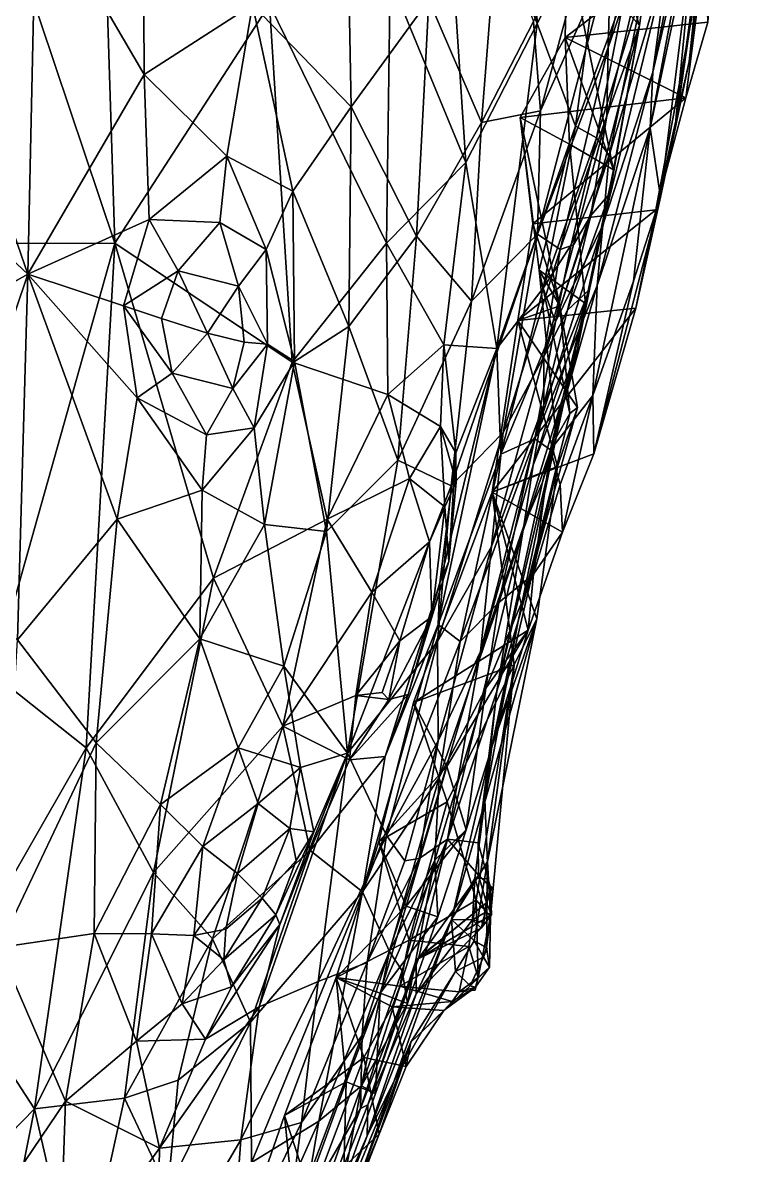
# Model space of a CAD drawing. Extents: x -4.1 to 4.1, y -5.2 to 11.9.
# Drawn here: x 0.475 to 1.12, y -3.7 to -2.695 of the extents above; entities that cross this region are included whole.
import ezdxf

# ---------------------------------------------------------------- set-up
doc = ezdxf.new("R2010")
doc.units = 0
doc.layers.add('HUMPBACK$LWO', color=1, linetype='CONTINUOUS')

msp = doc.modelspace()

# ---------------------------------------------------------------- linework, layer by layer
at = {"layer": 'HUMPBACK$LWO'}
for points in [[(0.5341, -2.1814, 1.3566), (0.3566, -2.2957, 1.4138), (0.5568, -2.8906, 1.2128)], [(0.6941, -2.6788, 1.221), (0.5341, -2.1814, 1.3566), (0.5568, -2.8906, 1.2128)], [(0.5568, -2.8906, 1.2128), (0.3566, -2.2957, 1.4138), (0.3788, -2.8911, 1.2407)], [(0.9185, -2.3117, 1.1759), (0.8458, -2.4741, 1.207), (0.9319, -2.6956, 1.1015)], [(0.9185, -2.3117, 1.1759), (0.9319, -2.6956, 1.1015), (0.9946, -2.5702, 1.073)], [(1.054, -2.7903, 0.5323), (1.1028, -2.4348, 0.5741), (1.1203, -2.3369, 0.6408)], [(1.054, -2.7903, 0.5323), (1.1203, -2.3369, 0.6408), (1.0731, -2.596, 0.6742)], [(1.054, -2.7903, 0.5323), (1.0668, -2.7296, 0.4797), (1.1028, -2.4348, 0.5741)], [(1.0668, -2.7296, 0.4797), (1.0931, -2.4813, 0.5207), (1.1028, -2.4348, 0.5741)], [(0.8458, -2.4741, 1.207), (0.8013, -2.6561, 1.1974), (0.8685, -2.8192, 1.114)], [(0.8458, -2.4741, 1.207), (0.8685, -2.8192, 1.114), (0.9319, -2.6956, 1.1015)], [(1.0668, -2.7296, 0.4797), (1.0814, -2.6247, 0.4246), (1.0931, -2.4813, 0.5207)], [(1.0487, -2.4887, 0.0847), (1.0365, -2.5961, 0.1492), (0.9949, -2.7169, 0.0655)], [(1.0487, -2.4887, 0.0847), (0.9949, -2.7169, 0.0655), (0.9973, -2.6336, -0.0026)], [(0.4867, -2.5768, -0.5072), (0.5816, -2.5162, -0.489), (0.5829, -2.7409, -0.4069)], [(0.5829, -2.7409, -0.4069), (0.5816, -2.5162, -0.489), (0.6789, -2.6792, -0.3706)], [(1.0228, -2.6975, 0.2192), (0.9705, -2.5369, 0.1975), (0.9586, -2.6251, 0.2521)], [(1.0228, -2.6975, 0.2192), (1.0365, -2.5961, 0.1492), (0.9705, -2.5369, 0.1975)], [(1.0743, -2.5345, 0.772), (1.0486, -2.6352, 0.8563), (1.0346, -2.739, 0.7837)], [(1.0743, -2.5345, 0.772), (1.0346, -2.739, 0.7837), (1.0703, -2.5847, 0.7289)], [(0.7628, -2.5671, -0.3535), (0.7665, -2.7698, -0.2667), (0.6789, -2.6792, -0.3706)], [(0.8356, -2.6746, -0.2482), (0.7665, -2.7698, -0.2667), (0.7628, -2.5671, -0.3535)], [(0.9319, -2.6956, 1.1015), (0.966, -2.7869, 1.0194), (0.9946, -2.5702, 1.073)], [(0.9946, -2.5702, 1.073), (0.966, -2.7869, 1.0194), (1.0103, -2.6665, 1.0024)], [(0.4794, -2.9183, -0.3813), (0.3669, -2.5926, -0.5375), (0.4867, -2.5768, -0.5072)], [(0.4794, -2.9183, -0.3813), (0.4867, -2.5768, -0.5072), (0.5829, -2.7409, -0.4069)], [(0.9287, -2.6939, -0.1229), (0.9868, -2.581, -0.0719), (0.9349, -2.7731, -0.0631)], [(0.9868, -2.581, -0.0719), (0.9973, -2.6336, -0.0026), (0.9349, -2.7731, -0.0631)], [(0.3669, -2.5926, -0.5375), (0.4794, -2.9183, -0.3813), (0.3209, -2.7697, -0.4763)], [(1.0703, -2.5847, 0.7289), (1.0346, -2.739, 0.7837), (1.0321, -2.7882, 0.7119)], [(1.0703, -2.5847, 0.7289), (1.0321, -2.7882, 0.7119), (1.0731, -2.596, 0.6742)], [(1.0365, -2.5961, 0.1492), (1.0228, -2.6975, 0.2192), (0.9938, -2.7777, 0.1344)], [(0.9938, -2.7777, 0.1344), (0.9949, -2.7169, 0.0655), (1.0365, -2.5961, 0.1492)], [(1.0414, -2.8499, 0.5839), (1.0731, -2.596, 0.6742), (1.0321, -2.7882, 0.7119)], [(1.0731, -2.596, 0.6742), (1.0414, -2.8499, 0.5839), (1.054, -2.7903, 0.5323)], [(0.8356, -2.6746, -0.2482), (0.8962, -2.6071, -0.213), (0.8824, -2.7835, -0.1448)], [(0.8824, -2.7835, -0.1448), (0.8962, -2.6071, -0.213), (0.9287, -2.6939, -0.1229)], [(0.9568, -2.7081, 0.3144), (0.9586, -2.6251, 0.2521), (1.0891, -2.6067, 0.2867)], [(1.0834, -2.6944, 0.347), (0.9568, -2.7081, 0.3144), (1.0891, -2.6067, 0.2867)], [(0.9973, -2.6336, -0.0026), (0.9949, -2.7169, 0.0655), (0.932, -2.8828, 0.0102)], [(0.9349, -2.7731, -0.0631), (0.9973, -2.6336, -0.0026), (0.932, -2.8828, 0.0102)], [(0.9568, -2.7081, 0.3144), (0.9997, -2.8255, 0.2992), (0.9586, -2.6251, 0.2521)], [(0.9997, -2.8255, 0.2992), (1.0228, -2.6975, 0.2192), (0.9586, -2.6251, 0.2521)], [(1.0639, -2.7616, 0.4026), (1.0814, -2.6247, 0.4246), (1.0373, -2.8611, 0.4677)], [(1.0814, -2.6247, 0.4246), (1.0668, -2.7296, 0.4797), (1.0373, -2.8611, 0.4677)], [(1.0834, -2.6944, 0.347), (1.0814, -2.6247, 0.4246), (1.0639, -2.7616, 0.4026)], [(1.0486, -2.6352, 0.8563), (0.9902, -2.8747, 0.8388), (1.0346, -2.739, 0.7837)], [(0.9902, -2.8747, 0.8388), (1.0486, -2.6352, 0.8563), (0.9958, -2.8129, 0.8996)], [(0.9958, -2.8129, 0.8996), (1.0486, -2.6352, 0.8563), (1.0277, -2.6573, 0.9417)], [(0.8013, -2.6561, 1.1974), (0.6941, -2.6788, 1.221), (0.7981, -2.8907, 1.13)], [(0.7981, -2.8907, 1.13), (0.8685, -2.8192, 1.114), (0.8013, -2.6561, 1.1974)], [(0.9958, -2.8129, 0.8996), (1.0277, -2.6573, 0.9417), (0.9846, -2.7973, 0.9567)], [(0.9846, -2.7973, 0.9567), (1.0277, -2.6573, 0.9417), (1.0103, -2.6665, 1.0024)], [(0.9846, -2.7973, 0.9567), (1.0103, -2.6665, 1.0024), (0.966, -2.7869, 1.0194)], [(0.6941, -2.6788, 1.221), (0.5568, -2.8906, 1.2128), (0.7143, -2.9962, 1.1279)], [(0.6789, -2.6792, -0.3706), (0.6563, -2.8136, -0.3526), (0.5829, -2.7409, -0.4069)], [(0.6789, -2.6792, -0.3706), (0.7149, -2.8445, -0.2875), (0.6563, -2.8136, -0.3526)], [(0.7149, -2.8445, -0.2875), (0.6789, -2.6792, -0.3706), (0.7665, -2.7698, -0.2667)], [(0.6941, -2.6788, 1.221), (0.7143, -2.9962, 1.1279), (0.7981, -2.8907, 1.13)], [(0.8356, -2.6746, -0.2482), (0.8248, -2.8844, -0.1629), (0.7665, -2.7698, -0.2667)], [(0.8248, -2.8844, -0.1629), (0.8356, -2.6746, -0.2482), (0.8824, -2.7835, -0.1448)], [(0.9287, -2.6939, -0.1229), (0.9349, -2.7731, -0.0631), (0.8824, -2.7835, -0.1448)], [(0.9319, -2.6956, 1.1015), (0.8685, -2.8192, 1.114), (0.896, -2.9841, 1.0133)], [(0.9319, -2.6956, 1.1015), (0.896, -2.9841, 1.0133), (0.966, -2.7869, 1.0194)], [(0.9568, -2.7081, 0.3144), (1.0834, -2.6944, 0.347), (1.0639, -2.7616, 0.4026)], [(0.9963, -2.8466, 0.2472), (0.9796, -2.8662, 0.194), (1.0228, -2.6975, 0.2192)], [(1.0228, -2.6975, 0.2192), (0.9796, -2.8662, 0.194), (0.9938, -2.7777, 0.1344)], [(1.0228, -2.6975, 0.2192), (0.9997, -2.8255, 0.2992), (0.9963, -2.8466, 0.2472)], [(0.9568, -2.7081, 0.3144), (1.0639, -2.7616, 0.4026), (0.9166, -2.7793, 0.3654)], [(0.9568, -2.7081, 0.3144), (0.9166, -2.7793, 0.3654), (0.9607, -2.8029, 0.3336)], [(0.9607, -2.8029, 0.3336), (0.9997, -2.8255, 0.2992), (0.9568, -2.7081, 0.3144)], [(0.9524, -2.8964, 0.0816), (0.932, -2.8828, 0.0102), (0.9949, -2.7169, 0.0655)], [(0.9524, -2.8964, 0.0816), (0.9949, -2.7169, 0.0655), (0.9938, -2.7777, 0.1344)], [(1.0668, -2.7296, 0.4797), (1.054, -2.7903, 0.5323), (1.0194, -2.9485, 0.5234)], [(1.0373, -2.8611, 0.4677), (1.0668, -2.7296, 0.4797), (1.0194, -2.9485, 0.5234)], [(0.5829, -2.7409, -0.4069), (0.5871, -2.8698, -0.378), (0.4794, -2.9183, -0.3813)], [(0.6563, -2.8136, -0.3526), (0.5871, -2.8698, -0.378), (0.5829, -2.7409, -0.4069)], [(0.9902, -2.8747, 0.8388), (0.9852, -2.9284, 0.7802), (1.0346, -2.739, 0.7837)], [(1.0346, -2.739, 0.7837), (0.9852, -2.9284, 0.7802), (1.0321, -2.7882, 0.7119)], [(0.9279, -2.8736, 0.4285), (0.9166, -2.7793, 0.3654), (1.0639, -2.7616, 0.4026)], [(0.9279, -2.8736, 0.4285), (1.0639, -2.7616, 0.4026), (1.0373, -2.8611, 0.4677)], [(0.3209, -2.7697, -0.4763), (0.4794, -2.9183, -0.3813), (0.3426, -2.995, -0.3849)], [(0.7149, -2.8445, -0.2875), (0.7665, -2.7698, -0.2667), (0.7646, -2.9647, -0.1857)], [(0.7646, -2.9647, -0.1857), (0.7665, -2.7698, -0.2667), (0.8248, -2.8844, -0.1629)], [(0.9349, -2.7731, -0.0631), (0.932, -2.8828, 0.0102), (0.8734, -2.9421, -0.0692)], [(0.9349, -2.7731, -0.0631), (0.8734, -2.9421, -0.0692), (0.8824, -2.7835, -0.1448)], [(0.8824, -2.7835, -0.1448), (0.8734, -2.9421, -0.0692), (0.8248, -2.8844, -0.1629)], [(0.9335, -2.9147, 0.3838), (0.9607, -2.8029, 0.3336), (0.9166, -2.7793, 0.3654)], [(0.9521, -2.9463, 0.432), (0.9335, -2.9147, 0.3838), (0.9166, -2.7793, 0.3654)], [(0.9279, -2.8736, 0.4285), (0.9521, -2.9463, 0.432), (0.9166, -2.7793, 0.3654)], [(0.9642, -2.8921, 0.1283), (0.9524, -2.8964, 0.0816), (0.9938, -2.7777, 0.1344)], [(0.9938, -2.7777, 0.1344), (0.9796, -2.8662, 0.194), (0.9642, -2.8921, 0.1283)], [(0.9372, -2.9307, 0.9567), (0.966, -2.7869, 1.0194), (0.896, -2.9841, 1.0133)], [(0.9846, -2.7973, 0.9567), (0.966, -2.7869, 1.0194), (0.9372, -2.9307, 0.9567)], [(0.9814, -3.0259, 0.6847), (1.0175, -2.9245, 0.6485), (1.0321, -2.7882, 0.7119)], [(0.9814, -3.0259, 0.6847), (1.0321, -2.7882, 0.7119), (0.9852, -2.9284, 0.7802)], [(1.0321, -2.7882, 0.7119), (1.0175, -2.9245, 0.6485), (1.0414, -2.8499, 0.5839)], [(1.054, -2.7903, 0.5323), (1.0414, -2.8499, 0.5839), (1.0194, -2.9485, 0.5234)], [(0.9335, -2.9147, 0.3838), (0.9747, -2.9441, 0.3302), (0.9607, -2.8029, 0.3336)], [(0.9619, -2.8922, 0.9305), (0.9846, -2.7973, 0.9567), (0.9372, -2.9307, 0.9567)], [(0.9607, -2.8029, 0.3336), (0.9747, -2.9441, 0.3302), (0.9997, -2.8255, 0.2992)], [(0.9619, -2.8922, 0.9305), (0.9958, -2.8129, 0.8996), (0.9846, -2.7973, 0.9567)], [(0.6563, -2.8136, -0.3526), (0.65, -2.8724, -0.3596), (0.5871, -2.8698, -0.378)], [(0.6563, -2.8136, -0.3526), (0.6912, -2.8962, -0.3084), (0.65, -2.8724, -0.3596)], [(0.7149, -2.8445, -0.2875), (0.6912, -2.8962, -0.3084), (0.6563, -2.8136, -0.3526)], [(0.9902, -2.8747, 0.8388), (0.9958, -2.8129, 0.8996), (0.9482, -2.9606, 0.8956)], [(0.9482, -2.9606, 0.8956), (0.9958, -2.8129, 0.8996), (0.9619, -2.8922, 0.9305)], [(0.8488, -2.981, 1.0701), (0.8685, -2.8192, 1.114), (0.7981, -2.8907, 1.13)], [(0.8488, -2.981, 1.0701), (0.896, -2.9841, 1.0133), (0.8685, -2.8192, 1.114)], [(0.9677, -2.9847, 0.3005), (0.9784, -2.9317, 0.2643), (0.9997, -2.8255, 0.2992)], [(0.9747, -2.9441, 0.3302), (0.9677, -2.9847, 0.3005), (0.9997, -2.8255, 0.2992)], [(0.9784, -2.9317, 0.2643), (0.9963, -2.8466, 0.2472), (0.9997, -2.8255, 0.2992)], [(0.7149, -2.8445, -0.2875), (0.7162, -2.9958, -0.2272), (0.6912, -2.8962, -0.3084)], [(0.7162, -2.9958, -0.2272), (0.7149, -2.8445, -0.2875), (0.7646, -2.9647, -0.1857)], [(0.9963, -2.8466, 0.2472), (0.9588, -2.9501, 0.2094), (0.9796, -2.8662, 0.194)], [(0.9588, -2.9501, 0.2094), (0.9963, -2.8466, 0.2472), (0.9784, -2.9317, 0.2643)], [(1.0194, -2.9485, 0.5234), (1.0414, -2.8499, 0.5839), (0.9822, -3.0778, 0.5993)], [(1.0414, -2.8499, 0.5839), (1.0175, -2.9245, 0.6485), (0.9822, -3.0778, 0.5993)], [(1.0194, -2.9485, 0.5234), (0.9147, -2.9594, 0.492), (1.0373, -2.8611, 0.4677)], [(1.0373, -2.8611, 0.4677), (0.9147, -2.9594, 0.492), (0.9279, -2.8736, 0.4285)], [(0.5644, -2.9462, -0.3707), (0.4794, -2.9183, -0.3813), (0.5871, -2.8698, -0.378)], [(0.5644, -2.9462, -0.3707), (0.5871, -2.8698, -0.378), (0.613, -2.9153, -0.372)], [(0.613, -2.9153, -0.372), (0.5871, -2.8698, -0.378), (0.65, -2.8724, -0.3596)], [(0.6666, -2.9289, -0.3348), (0.613, -2.9153, -0.372), (0.65, -2.8724, -0.3596)], [(0.65, -2.8724, -0.3596), (0.6912, -2.8962, -0.3084), (0.6666, -2.9289, -0.3348)], [(0.9521, -2.9463, 0.432), (0.9279, -2.8736, 0.4285), (0.9147, -2.9594, 0.492)], [(0.9902, -2.8747, 0.8388), (0.9299, -3.0645, 0.8321), (0.9852, -2.9284, 0.7802)], [(0.9299, -3.0645, 0.8321), (0.9902, -2.8747, 0.8388), (0.9482, -2.9606, 0.8956)], [(0.9796, -2.8662, 0.194), (0.9588, -2.9501, 0.2094), (0.9378, -2.9914, 0.1404)], [(0.9642, -2.8921, 0.1283), (0.9796, -2.8662, 0.194), (0.9378, -2.9914, 0.1404)], [(0.8248, -2.8844, -0.1629), (0.8081, -3.0834, -0.0836), (0.7646, -2.9647, -0.1857)], [(0.8081, -3.0834, -0.0836), (0.8248, -2.8844, -0.1629), (0.8734, -2.9421, -0.0692)], [(0.8554, -3.1061, 0.0052), (0.932, -2.8828, 0.0102), (0.9017, -3.0587, 0.0765)], [(0.8554, -3.1061, 0.0052), (0.8734, -2.9421, -0.0692), (0.932, -2.8828, 0.0102)], [(0.9524, -2.8964, 0.0816), (0.9017, -3.0587, 0.0765), (0.932, -2.8828, 0.0102)], [(0.4486, -3.2732, 1.1432), (0.5568, -2.8906, 1.2128), (0.3788, -2.8911, 1.2407)], [(0.5312, -3.3385, 1.1009), (0.5568, -2.8906, 1.2128), (0.4486, -3.2732, 1.1432)], [(0.5568, -2.8906, 1.2128), (0.5312, -3.3385, 1.1009), (0.6442, -3.1879, 1.0942)], [(0.7143, -2.9962, 1.1279), (0.5568, -2.8906, 1.2128), (0.6442, -3.1879, 1.0942)], [(0.7981, -2.8907, 1.13), (0.7143, -2.9962, 1.1279), (0.7993, -3.0251, 1.0833)], [(0.7993, -3.0251, 1.0833), (0.8488, -2.981, 1.0701), (0.7981, -2.8907, 1.13)], [(0.9619, -2.8922, 0.9305), (0.9372, -2.9307, 0.9567), (0.9482, -2.9606, 0.8956)], [(0.9642, -2.8921, 0.1283), (0.9378, -2.9914, 0.1404), (0.9524, -2.8964, 0.0816)], [(0.6912, -2.8962, -0.3084), (0.6922, -2.9804, -0.2836), (0.6666, -2.9289, -0.3348)], [(0.6912, -2.8962, -0.3084), (0.7162, -2.9958, -0.2272), (0.6922, -2.9804, -0.2836)], [(0.9378, -2.9914, 0.1404), (0.9017, -3.0587, 0.0765), (0.9524, -2.8964, 0.0816)], [(0.5982, -2.9576, -0.3673), (0.5644, -2.9462, -0.3707), (0.613, -2.9153, -0.372)], [(0.6391, -2.9706, -0.3451), (0.5982, -2.9576, -0.3673), (0.613, -2.9153, -0.372)], [(0.6391, -2.9706, -0.3451), (0.613, -2.9153, -0.372), (0.6666, -2.9289, -0.3348)], [(0.9747, -2.9441, 0.3302), (0.9335, -2.9147, 0.3838), (0.9486, -3.0632, 0.3593)], [(0.9335, -2.9147, 0.3838), (0.9608, -3.0418, 0.3968), (0.9486, -3.0632, 0.3593)], [(0.9608, -3.0418, 0.3968), (0.9335, -2.9147, 0.3838), (0.9521, -2.9463, 0.432)], [(0.3426, -2.995, -0.3849), (0.4794, -2.9183, -0.3813), (0.3876, -3.19, -0.3039)], [(0.3876, -3.19, -0.3039), (0.4794, -2.9183, -0.3813), (0.4702, -3.2427, -0.2572)], [(0.4794, -2.9183, -0.3813), (0.5589, -3.1358, -0.2622), (0.4702, -3.2427, -0.2572)], [(0.5589, -3.1358, -0.2622), (0.4794, -2.9183, -0.3813), (0.5764, -3.0281, -0.3195)], [(0.5764, -3.0281, -0.3195), (0.4794, -2.9183, -0.3813), (0.5644, -2.9462, -0.3707)], [(1.0175, -2.9245, 0.6485), (0.9814, -3.0259, 0.6847), (0.9822, -3.0778, 0.5993)], [(0.6717, -2.9787, -0.3147), (0.6391, -2.9706, -0.3451), (0.6666, -2.9289, -0.3348)], [(0.6666, -2.9289, -0.3348), (0.6922, -2.9804, -0.2836), (0.6717, -2.9787, -0.3147)], [(0.9372, -2.9307, 0.9567), (0.896, -2.9841, 1.0133), (0.8997, -3.0779, 0.9101)], [(0.9372, -2.9307, 0.9567), (0.8997, -3.0779, 0.9101), (0.9482, -2.9606, 0.8956)], [(0.9784, -2.9317, 0.2643), (0.9283, -3.0877, 0.2607), (0.9378, -3.034, 0.2247)], [(0.9784, -2.9317, 0.2643), (0.9677, -2.9847, 0.3005), (0.9283, -3.0877, 0.2607)], [(0.9437, -3.0741, 0.7694), (0.9852, -2.9284, 0.7802), (0.9299, -3.0645, 0.8321)], [(0.9588, -2.9501, 0.2094), (0.9784, -2.9317, 0.2643), (0.9378, -3.034, 0.2247)], [(0.9814, -3.0259, 0.6847), (0.9852, -2.9284, 0.7802), (0.9437, -3.0741, 0.7694)], [(0.8081, -3.0834, -0.0836), (0.8734, -2.9421, -0.0692), (0.8554, -3.1061, 0.0052)], [(0.9365, -3.1029, 0.3278), (0.9747, -2.9441, 0.3302), (0.9486, -3.0632, 0.3593)], [(0.9365, -3.1029, 0.3278), (0.9677, -2.9847, 0.3005), (0.9747, -2.9441, 0.3302)], [(0.5764, -3.0281, -0.3195), (0.5644, -2.9462, -0.3707), (0.6077, -3.006, -0.338)], [(0.6077, -3.006, -0.338), (0.5644, -2.9462, -0.3707), (0.5982, -2.9576, -0.3673)], [(1.0194, -2.9485, 0.5234), (0.8918, -3.1117, 0.5646), (0.9147, -2.9594, 0.492)], [(0.8918, -3.1117, 0.5646), (1.0194, -2.9485, 0.5234), (0.9822, -3.0778, 0.5993)], [(0.9147, -2.9594, 0.492), (0.9678, -3.0366, 0.4504), (0.9521, -2.9463, 0.432)], [(0.9588, -2.9501, 0.2094), (0.9378, -3.034, 0.2247), (0.9378, -2.9914, 0.1404)], [(0.9608, -3.0418, 0.3968), (0.9521, -2.9463, 0.432), (0.9678, -3.0366, 0.4504)], [(0.6077, -3.006, -0.338), (0.5982, -2.9576, -0.3673), (0.6391, -2.9706, -0.3451)], [(0.7646, -2.9647, -0.1857), (0.7447, -3.1466, -0.1202), (0.7162, -2.9958, -0.2272)], [(0.8081, -3.0834, -0.0836), (0.7447, -3.1466, -0.1202), (0.7646, -2.9647, -0.1857)], [(0.9147, -2.9594, 0.492), (0.8918, -3.1117, 0.5646), (0.9498, -3.0888, 0.4951)], [(0.9482, -2.9606, 0.8956), (0.8997, -3.0779, 0.9101), (0.9299, -3.0645, 0.8321)], [(0.9147, -2.9594, 0.492), (0.9498, -3.0888, 0.4951), (0.9678, -3.0366, 0.4504)], [(0.6077, -3.006, -0.338), (0.6391, -2.9706, -0.3451), (0.6614, -3.0196, -0.3008)], [(0.6614, -3.0196, -0.3008), (0.6391, -2.9706, -0.3451), (0.6717, -2.9787, -0.3147)], [(0.6717, -2.9787, -0.3147), (0.6922, -2.9804, -0.2836), (0.6614, -3.0196, -0.3008)], [(0.6922, -2.9804, -0.2836), (0.6805, -3.0545, -0.2499), (0.6614, -3.0196, -0.3008)], [(0.6922, -2.9804, -0.2836), (0.7162, -2.9958, -0.2272), (0.6805, -3.0545, -0.2499)], [(0.8488, -2.981, 1.0701), (0.7993, -3.0251, 1.0833), (0.846, -3.0535, 1.0597)], [(0.844, -3.229, 0.9195), (0.8997, -3.0779, 0.9101), (0.896, -2.9841, 1.0133)], [(0.844, -3.229, 0.9195), (0.896, -2.9841, 1.0133), (0.8454, -3.1921, 0.9826)], [(0.8454, -3.1921, 0.9826), (0.896, -2.9841, 1.0133), (0.8596, -3.0769, 1.0324)], [(0.8488, -2.981, 1.0701), (0.846, -3.0535, 1.0597), (0.8596, -3.0769, 1.0324)], [(0.896, -2.9841, 1.0133), (0.8488, -2.981, 1.0701), (0.8596, -3.0769, 1.0324)], [(0.9283, -3.0877, 0.2607), (0.9677, -2.9847, 0.3005), (0.9199, -3.1417, 0.2965)], [(0.9677, -2.9847, 0.3005), (0.9365, -3.1029, 0.3278), (0.9199, -3.1417, 0.2965)], [(0.6895, -3.1405, -0.18), (0.6805, -3.0545, -0.2499), (0.7162, -2.9958, -0.2272)], [(0.7162, -2.9958, -0.2272), (0.7447, -3.1466, -0.1202), (0.6895, -3.1405, -0.18)], [(0.9378, -2.9914, 0.1404), (0.9378, -3.034, 0.2247), (0.8914, -3.1599, 0.1585)], [(0.9378, -2.9914, 0.1404), (0.8914, -3.1599, 0.1585), (0.9017, -3.0587, 0.0765)], [(0.7143, -2.9962, 1.1279), (0.6442, -3.1879, 1.0942), (0.7453, -3.1357, 1.0705)], [(0.7993, -3.0251, 1.0833), (0.7143, -2.9962, 1.1279), (0.7453, -3.1357, 1.0705)], [(0.6382, -3.0608, -0.2895), (0.5764, -3.0281, -0.3195), (0.6077, -3.006, -0.338)], [(0.6382, -3.0608, -0.2895), (0.6077, -3.006, -0.338), (0.6614, -3.0196, -0.3008)], [(0.6614, -3.0196, -0.3008), (0.6805, -3.0545, -0.2499), (0.6382, -3.0608, -0.2895)], [(0.7993, -3.0251, 1.0833), (0.7453, -3.1357, 1.0705), (0.8183, -3.0996, 1.0605)], [(0.846, -3.0535, 1.0597), (0.7993, -3.0251, 1.0833), (0.8183, -3.0996, 1.0605)], [(0.9524, -3.1048, 0.7148), (0.9814, -3.0259, 0.6847), (0.9437, -3.0741, 0.7694)], [(0.9524, -3.1048, 0.7148), (0.9542, -3.1471, 0.6238), (0.9814, -3.0259, 0.6847)], [(0.9542, -3.1471, 0.6238), (0.9822, -3.0778, 0.5993), (0.9814, -3.0259, 0.6847)], [(0.5589, -3.1358, -0.2622), (0.5764, -3.0281, -0.3195), (0.6343, -3.1098, -0.2452)], [(0.6343, -3.1098, -0.2452), (0.5764, -3.0281, -0.3195), (0.6382, -3.0608, -0.2895)], [(0.8816, -3.253, 0.237), (0.9378, -3.034, 0.2247), (0.9283, -3.0877, 0.2607)], [(0.9378, -3.034, 0.2247), (0.8816, -3.253, 0.237), (0.8914, -3.1599, 0.1585)], [(0.9678, -3.0366, 0.4504), (0.9498, -3.0888, 0.4951), (0.915, -3.2261, 0.4049)], [(0.9608, -3.0418, 0.3968), (0.9678, -3.0366, 0.4504), (0.915, -3.2261, 0.4049)], [(0.915, -3.2261, 0.4049), (0.9486, -3.0632, 0.3593), (0.9608, -3.0418, 0.3968)], [(0.6343, -3.1098, -0.2452), (0.6382, -3.0608, -0.2895), (0.6805, -3.0545, -0.2499)], [(0.6343, -3.1098, -0.2452), (0.6805, -3.0545, -0.2499), (0.6895, -3.1405, -0.18)], [(0.846, -3.0535, 1.0597), (0.8183, -3.0996, 1.0605), (0.8497, -3.1246, 1.0493)], [(0.8596, -3.0769, 1.0324), (0.846, -3.0535, 1.0597), (0.8599, -3.1029, 1.0467)], [(0.8599, -3.1029, 1.0467), (0.846, -3.0535, 1.0597), (0.8497, -3.1246, 1.0493)], [(0.8554, -3.1061, 0.0052), (0.9017, -3.0587, 0.0765), (0.8433, -3.2442, 0.0893)], [(0.8433, -3.2442, 0.0893), (0.9017, -3.0587, 0.0765), (0.8914, -3.1599, 0.1585)], [(0.8634, -3.2441, 0.842), (0.8977, -3.2097, 0.7762), (0.9299, -3.0645, 0.8321)], [(0.8634, -3.2441, 0.842), (0.9299, -3.0645, 0.8321), (0.8997, -3.0779, 0.9101)], [(0.9365, -3.1029, 0.3278), (0.9486, -3.0632, 0.3593), (0.8959, -3.2882, 0.3467)], [(0.8959, -3.2882, 0.3467), (0.9486, -3.0632, 0.3593), (0.915, -3.2261, 0.4049)], [(0.9437, -3.0741, 0.7694), (0.9299, -3.0645, 0.8321), (0.8977, -3.2097, 0.7762)], [(0.9437, -3.0741, 0.7694), (0.8977, -3.2097, 0.7762), (0.9286, -3.1846, 0.706)], [(0.9524, -3.1048, 0.7148), (0.9437, -3.0741, 0.7694), (0.9286, -3.1846, 0.706)], [(0.8081, -3.0834, -0.0836), (0.7635, -3.3432, -0.0067), (0.7447, -3.1466, -0.1202)], [(0.7635, -3.3432, -0.0067), (0.8081, -3.0834, -0.0836), (0.8554, -3.1061, 0.0052)], [(0.8634, -3.2441, 0.842), (0.8997, -3.0779, 0.9101), (0.844, -3.229, 0.9195)], [(0.8454, -3.1921, 0.9826), (0.8596, -3.0769, 1.0324), (0.8535, -3.1732, 1.0247)], [(0.8535, -3.1732, 1.0247), (0.8596, -3.0769, 1.0324), (0.8599, -3.1029, 1.0467)], [(0.9542, -3.1471, 0.6238), (0.8918, -3.1117, 0.5646), (0.9822, -3.0778, 0.5993)], [(0.9283, -3.0877, 0.2607), (0.9199, -3.1417, 0.2965), (0.8816, -3.253, 0.237)], [(0.9498, -3.0888, 0.4951), (0.9316, -3.2241, 0.512), (0.8917, -3.3377, 0.4361)], [(0.915, -3.2261, 0.4049), (0.9498, -3.0888, 0.4951), (0.8917, -3.3377, 0.4361)], [(0.9498, -3.0888, 0.4951), (0.8918, -3.1117, 0.5646), (0.9316, -3.2241, 0.512)], [(0.7453, -3.1357, 1.0705), (0.7849, -3.2005, 1.0404), (0.8183, -3.0996, 1.0605)], [(0.7635, -3.3432, -0.0067), (0.8554, -3.1061, 0.0052), (0.8433, -3.2442, 0.0893)], [(0.8183, -3.0996, 1.0605), (0.7849, -3.2005, 1.0404), (0.8362, -3.1557, 1.0482)], [(0.8497, -3.1246, 1.0493), (0.8183, -3.0996, 1.0605), (0.8362, -3.1557, 1.0482)], [(0.8497, -3.1246, 1.0493), (0.8535, -3.1732, 1.0247), (0.8599, -3.1029, 1.0467)], [(0.9199, -3.1417, 0.2965), (0.9365, -3.1029, 0.3278), (0.8959, -3.2882, 0.3467)], [(0.9286, -3.1846, 0.706), (0.9542, -3.1471, 0.6238), (0.9524, -3.1048, 0.7148)], [(0.6322, -3.242, -0.1748), (0.5589, -3.1358, -0.2622), (0.6343, -3.1098, -0.2452)], [(0.6322, -3.242, -0.1748), (0.6343, -3.1098, -0.2452), (0.6895, -3.1405, -0.18)], [(0.8918, -3.1117, 0.5646), (0.822, -3.2984, 0.588), (0.9113, -3.2649, 0.5519)], [(0.8918, -3.1117, 0.5646), (0.9239, -3.2341, 0.6299), (0.822, -3.2984, 0.588)], [(0.9239, -3.2341, 0.6299), (0.8918, -3.1117, 0.5646), (0.9542, -3.1471, 0.6238)], [(0.8918, -3.1117, 0.5646), (0.9113, -3.2649, 0.5519), (0.9316, -3.2241, 0.512)], [(0.8362, -3.1557, 1.0482), (0.8383, -3.222, 1.0274), (0.8497, -3.1246, 1.0493)], [(0.8383, -3.222, 1.0274), (0.8535, -3.1732, 1.0247), (0.8497, -3.1246, 1.0493)], [(0.5589, -3.1358, -0.2622), (0.5401, -3.3341, -0.1884), (0.4702, -3.2427, -0.2572)], [(0.5589, -3.1358, -0.2622), (0.6322, -3.242, -0.1748), (0.5401, -3.3341, -0.1884)], [(0.7453, -3.1357, 1.0705), (0.6442, -3.1879, 1.0942), (0.706, -3.3193, 1.0205)], [(0.7453, -3.1357, 1.0705), (0.706, -3.3193, 1.0205), (0.7849, -3.2005, 1.0404)], [(0.6895, -3.1405, -0.18), (0.7067, -3.266, -0.106), (0.6322, -3.242, -0.1748)], [(0.7447, -3.1466, -0.1202), (0.7067, -3.266, -0.106), (0.6895, -3.1405, -0.18)], [(0.7447, -3.1466, -0.1202), (0.7635, -3.3432, -0.0067), (0.7067, -3.266, -0.106)], [(0.9199, -3.1417, 0.2965), (0.8523, -3.4196, 0.2972), (0.8816, -3.253, 0.237)], [(0.8523, -3.4196, 0.2972), (0.9199, -3.1417, 0.2965), (0.8959, -3.2882, 0.3467)], [(0.8362, -3.1557, 1.0482), (0.7849, -3.2005, 1.0404), (0.8099, -3.2436, 1.0311)], [(0.8099, -3.2436, 1.0311), (0.8383, -3.222, 1.0274), (0.8362, -3.1557, 1.0482)], [(0.9239, -3.2341, 0.6299), (0.9542, -3.1471, 0.6238), (0.9286, -3.1846, 0.706)], [(0.8439, -3.3324, 0.1749), (0.8433, -3.2442, 0.0893), (0.8914, -3.1599, 0.1585)], [(0.8439, -3.3324, 0.1749), (0.8914, -3.1599, 0.1585), (0.8816, -3.253, 0.237)], [(0.8383, -3.222, 1.0274), (0.8174, -3.2913, 0.9912), (0.8535, -3.1732, 1.0247)], [(0.8174, -3.2913, 0.9912), (0.8454, -3.1921, 0.9826), (0.8535, -3.1732, 1.0247)], [(0.9286, -3.1846, 0.706), (0.8977, -3.2097, 0.7762), (0.8863, -3.2856, 0.708)], [(0.8863, -3.2856, 0.708), (0.9239, -3.2341, 0.6299), (0.9286, -3.1846, 0.706)], [(0.5312, -3.3385, 1.1009), (0.5912, -3.4492, 1.0421), (0.6442, -3.1879, 1.0942)], [(0.6442, -3.1879, 1.0942), (0.5912, -3.4492, 1.0421), (0.706, -3.3193, 1.0205)], [(0.844, -3.229, 0.9195), (0.8454, -3.1921, 0.9826), (0.7969, -3.3464, 0.9381)], [(0.7969, -3.3464, 0.9381), (0.8454, -3.1921, 0.9826), (0.8174, -3.2913, 0.9912)], [(0.7849, -3.2005, 1.0404), (0.706, -3.3193, 1.0205), (0.7709, -3.2922, 1.022)], [(0.7849, -3.2005, 1.0404), (0.7709, -3.2922, 1.022), (0.8099, -3.2436, 1.0311)], [(0.8448, -3.3648, 0.7691), (0.8863, -3.2856, 0.708), (0.8977, -3.2097, 0.7762)], [(0.8448, -3.3648, 0.7691), (0.8977, -3.2097, 0.7762), (0.8634, -3.2441, 0.842)], [(0.8001, -3.2956, 1.0137), (0.8174, -3.2913, 0.9912), (0.8383, -3.222, 1.0274)], [(0.8001, -3.2956, 1.0137), (0.8383, -3.222, 1.0274), (0.8099, -3.2436, 1.0311)], [(0.8917, -3.3377, 0.4361), (0.9316, -3.2241, 0.512), (0.8558, -3.4911, 0.443)], [(0.9316, -3.2241, 0.512), (0.8878, -3.4396, 0.4982), (0.8558, -3.4911, 0.443)], [(0.915, -3.2261, 0.4049), (0.8917, -3.3377, 0.4361), (0.8853, -3.3848, 0.3807)], [(0.915, -3.2261, 0.4049), (0.8853, -3.3848, 0.3807), (0.8959, -3.2882, 0.3467)], [(0.9113, -3.2649, 0.5519), (0.8878, -3.4396, 0.4982), (0.9316, -3.2241, 0.512)], [(0.7766, -3.4665, 0.8513), (0.8634, -3.2441, 0.842), (0.844, -3.229, 0.9195)], [(0.7766, -3.4665, 0.8513), (0.844, -3.229, 0.9195), (0.7969, -3.3464, 0.9381)], [(0.8516, -3.3552, 0.6037), (0.822, -3.2984, 0.588), (0.9239, -3.2341, 0.6299)], [(0.9239, -3.2341, 0.6299), (0.8688, -3.4113, 0.6247), (0.8516, -3.3552, 0.6037)], [(0.9239, -3.2341, 0.6299), (0.8863, -3.2856, 0.708), (0.8688, -3.4113, 0.6247)], [(0.4702, -3.2427, -0.2572), (0.5401, -3.3341, -0.1884), (0.4537, -3.5158, -0.1721)], [(0.5974, -3.3888, -0.1439), (0.5401, -3.3341, -0.1884), (0.6322, -3.242, -0.1748)], [(0.6322, -3.242, -0.1748), (0.6663, -3.3387, -0.1268), (0.5974, -3.3888, -0.1439)], [(0.6322, -3.242, -0.1748), (0.7067, -3.266, -0.106), (0.6663, -3.3387, -0.1268)], [(0.7979, -3.4163, 0.1185), (0.7635, -3.3432, -0.0067), (0.8433, -3.2442, 0.0893)], [(0.8099, -3.2436, 1.0311), (0.7709, -3.2922, 1.022), (0.7943, -3.2896, 1.0235)], [(0.7766, -3.4665, 0.8513), (0.8448, -3.3648, 0.7691), (0.8634, -3.2441, 0.842)], [(0.7943, -3.2896, 1.0235), (0.8001, -3.2956, 1.0137), (0.8099, -3.2436, 1.0311)], [(0.7979, -3.4163, 0.1185), (0.8433, -3.2442, 0.0893), (0.8439, -3.3324, 0.1749)], [(0.8439, -3.3324, 0.1749), (0.8816, -3.253, 0.237), (0.8269, -3.4367, 0.228)], [(0.8269, -3.4367, 0.228), (0.8816, -3.253, 0.237), (0.8523, -3.4196, 0.2972)], [(0.7067, -3.266, -0.106), (0.7215, -3.3561, -0.0803), (0.6663, -3.3387, -0.1268)], [(0.7067, -3.266, -0.106), (0.7635, -3.3432, -0.0067), (0.7215, -3.3561, -0.0803)], [(0.822, -3.2984, 0.588), (0.852, -3.3864, 0.5703), (0.9113, -3.2649, 0.5519)], [(0.852, -3.3864, 0.5703), (0.8776, -3.4738, 0.5467), (0.9113, -3.2649, 0.5519)], [(0.9113, -3.2649, 0.5519), (0.8776, -3.4738, 0.5467), (0.8904, -3.4883, 0.5198)], [(0.9113, -3.2649, 0.5519), (0.8904, -3.4883, 0.5198), (0.8878, -3.4396, 0.4982)], [(0.5312, -3.3385, 1.1009), (0.4486, -3.2732, 1.1432), (0.412, -3.5466, 1.0876)], [(0.8408, -3.4382, 0.6937), (0.8688, -3.4113, 0.6247), (0.8863, -3.2856, 0.708)], [(0.8863, -3.2856, 0.708), (0.8448, -3.3648, 0.7691), (0.8408, -3.4382, 0.6937)], [(0.7709, -3.2922, 1.022), (0.706, -3.3193, 1.0205), (0.765, -3.3492, 0.9849)], [(0.7969, -3.3464, 0.9381), (0.8174, -3.2913, 0.9912), (0.765, -3.3492, 0.9849)], [(0.8001, -3.2956, 1.0137), (0.765, -3.3492, 0.9849), (0.8174, -3.2913, 0.9912)], [(0.7709, -3.2922, 1.022), (0.765, -3.3492, 0.9849), (0.8001, -3.2956, 1.0137)], [(0.7943, -3.2896, 1.0235), (0.7709, -3.2922, 1.022), (0.8001, -3.2956, 1.0137)], [(0.8959, -3.2882, 0.3467), (0.8793, -3.423, 0.346), (0.8523, -3.4196, 0.2972)], [(0.8853, -3.3848, 0.3807), (0.8793, -3.423, 0.346), (0.8959, -3.2882, 0.3467)], [(0.7913, -3.4218, 0.5854), (0.852, -3.3864, 0.5703), (0.822, -3.2984, 0.588)], [(0.8516, -3.3552, 0.6037), (0.7913, -3.4218, 0.5854), (0.822, -3.2984, 0.588)], [(0.6435, -3.5081, 0.9808), (0.706, -3.3193, 1.0205), (0.5912, -3.4492, 1.0421)], [(0.6435, -3.5081, 0.9808), (0.7301, -3.4297, 0.9437), (0.706, -3.3193, 1.0205)], [(0.7301, -3.4297, 0.9437), (0.765, -3.3492, 0.9849), (0.706, -3.3193, 1.0205)], [(0.5385, -3.5035, -0.1248), (0.4537, -3.5158, -0.1721), (0.5401, -3.3341, -0.1884)], [(0.5385, -3.5035, -0.1248), (0.5401, -3.3341, -0.1884), (0.5974, -3.3888, -0.1439)], [(0.8144, -3.4389, 0.1843), (0.7979, -3.4163, 0.1185), (0.8439, -3.3324, 0.1749)], [(0.8144, -3.4389, 0.1843), (0.8439, -3.3324, 0.1749), (0.8269, -3.4367, 0.228)], [(0.4854, -3.659, 1.0302), (0.5312, -3.3385, 1.1009), (0.412, -3.5466, 1.0876)], [(0.5312, -3.3385, 1.1009), (0.4854, -3.659, 1.0302), (0.5912, -3.4492, 1.0421)], [(0.6663, -3.3387, -0.1268), (0.6349, -3.4263, -0.1278), (0.5974, -3.3888, -0.1439)], [(0.6663, -3.3387, -0.1268), (0.6839, -3.3879, -0.1201), (0.6349, -3.4263, -0.1278)], [(0.6663, -3.3387, -0.1268), (0.7215, -3.3561, -0.0803), (0.6839, -3.3879, -0.1201)], [(0.7635, -3.3432, -0.0067), (0.7373, -3.5461, 0.0905), (0.685, -3.5684, 0.0148)], [(0.685, -3.5684, 0.0148), (0.7032, -3.4955, -0.0363), (0.7635, -3.3432, -0.0067)], [(0.7335, -3.4132, -0.0575), (0.7635, -3.3432, -0.0067), (0.7032, -3.4955, -0.0363)], [(0.7215, -3.3561, -0.0803), (0.7635, -3.3432, -0.0067), (0.7335, -3.4132, -0.0575)], [(0.7969, -3.3464, 0.9381), (0.765, -3.3492, 0.9849), (0.7301, -3.4297, 0.9437)], [(0.7766, -3.4665, 0.8513), (0.7969, -3.3464, 0.9381), (0.7301, -3.4297, 0.9437)], [(0.7373, -3.5461, 0.0905), (0.7635, -3.3432, -0.0067), (0.7979, -3.4163, 0.1185)], [(0.8917, -3.3377, 0.4361), (0.8558, -3.4911, 0.443), (0.8764, -3.4542, 0.3997)], [(0.8917, -3.3377, 0.4361), (0.8764, -3.4542, 0.3997), (0.8853, -3.3848, 0.3807)], [(0.6839, -3.3879, -0.1201), (0.7215, -3.3561, -0.0803), (0.712, -3.4103, -0.0959)], [(0.7215, -3.3561, -0.0803), (0.7335, -3.4132, -0.0575), (0.712, -3.4103, -0.0959)], [(0.7913, -3.4218, 0.5854), (0.8516, -3.3552, 0.6037), (0.8156, -3.4791, 0.5985)], [(0.8156, -3.4791, 0.5985), (0.8516, -3.3552, 0.6037), (0.8688, -3.4113, 0.6247)], [(0.8448, -3.3648, 0.7691), (0.7766, -3.4665, 0.8513), (0.8006, -3.5195, 0.745)], [(0.8448, -3.3648, 0.7691), (0.8006, -3.5195, 0.745), (0.8408, -3.4382, 0.6937)], [(0.6657, -3.4501, -0.1186), (0.6349, -3.4263, -0.1278), (0.6839, -3.3879, -0.1201)], [(0.6839, -3.3879, -0.1201), (0.712, -3.4103, -0.0959), (0.6657, -3.4501, -0.1186)], [(0.852, -3.3864, 0.5703), (0.7913, -3.4218, 0.5854), (0.8182, -3.5094, 0.5663)], [(0.852, -3.3864, 0.5703), (0.8182, -3.5094, 0.5663), (0.8776, -3.4738, 0.5467)], [(0.8853, -3.3848, 0.3807), (0.8764, -3.4542, 0.3997), (0.8884, -3.4549, 0.3701)], [(0.8853, -3.3848, 0.3807), (0.8884, -3.4549, 0.3701), (0.8793, -3.423, 0.346)], [(0.5892, -3.5037, -0.1101), (0.5385, -3.5035, -0.1248), (0.5974, -3.3888, -0.1439)], [(0.5974, -3.3888, -0.1439), (0.6349, -3.4263, -0.1278), (0.5892, -3.5037, -0.1101)], [(0.712, -3.4103, -0.0959), (0.6875, -3.472, -0.103), (0.6657, -3.4501, -0.1186)], [(0.712, -3.4103, -0.0959), (0.7177, -3.4387, -0.0833), (0.6875, -3.472, -0.103)], [(0.7335, -3.4132, -0.0575), (0.7032, -3.4955, -0.0363), (0.6997, -3.4869, -0.0738)], [(0.7177, -3.4387, -0.0833), (0.7335, -3.4132, -0.0575), (0.6997, -3.4869, -0.0738)], [(0.712, -3.4103, -0.0959), (0.7335, -3.4132, -0.0575), (0.7177, -3.4387, -0.0833)], [(0.7373, -3.5461, 0.0905), (0.7979, -3.4163, 0.1185), (0.7807, -3.5291, 0.175)], [(0.7807, -3.5291, 0.175), (0.7979, -3.4163, 0.1185), (0.8144, -3.4389, 0.1843)], [(0.8435, -3.4886, 0.63), (0.8156, -3.4791, 0.5985), (0.8688, -3.4113, 0.6247)], [(0.8435, -3.4886, 0.63), (0.8688, -3.4113, 0.6247), (0.8408, -3.4382, 0.6937)], [(0.627, -3.5053, -0.1124), (0.5892, -3.5037, -0.1101), (0.6349, -3.4263, -0.1278)], [(0.627, -3.5053, -0.1124), (0.6349, -3.4263, -0.1278), (0.6657, -3.4501, -0.1186)], [(0.8182, -3.5094, 0.5663), (0.7913, -3.4218, 0.5854), (0.7532, -3.5424, 0.5761)], [(0.7913, -3.4218, 0.5854), (0.8156, -3.4791, 0.5985), (0.7532, -3.5424, 0.5761)], [(0.7748, -3.6587, 0.2907), (0.7764, -3.5937, 0.2357), (0.8523, -3.4196, 0.2972)], [(0.7748, -3.6587, 0.2907), (0.8523, -3.4196, 0.2972), (0.8263, -3.5256, 0.3375)], [(0.8269, -3.4367, 0.228), (0.8523, -3.4196, 0.2972), (0.7764, -3.5937, 0.2357)], [(0.8263, -3.5256, 0.3375), (0.8523, -3.4196, 0.2972), (0.8798, -3.4515, 0.3416)], [(0.8798, -3.4515, 0.3416), (0.8523, -3.4196, 0.2972), (0.8793, -3.423, 0.346)], [(0.8798, -3.4515, 0.3416), (0.8793, -3.423, 0.346), (0.8905, -3.4625, 0.3586)], [(0.8905, -3.4625, 0.3586), (0.8793, -3.423, 0.346), (0.8884, -3.4549, 0.3701)], [(0.6773, -3.5821, 0.916), (0.7301, -3.4297, 0.9437), (0.6435, -3.5081, 0.9808)], [(0.6773, -3.5821, 0.916), (0.7766, -3.4665, 0.8513), (0.7301, -3.4297, 0.9437)], [(0.8269, -3.4367, 0.228), (0.7764, -3.5937, 0.2357), (0.7807, -3.5291, 0.175)], [(0.8144, -3.4389, 0.1843), (0.8269, -3.4367, 0.228), (0.7807, -3.5291, 0.175)], [(0.6875, -3.472, -0.103), (0.7177, -3.4387, -0.0833), (0.6997, -3.4869, -0.0738)], [(0.8408, -3.4382, 0.6937), (0.8006, -3.5195, 0.745), (0.812, -3.5364, 0.6846)], [(0.812, -3.5364, 0.6846), (0.8167, -3.5654, 0.636), (0.8408, -3.4382, 0.6937)], [(0.8167, -3.5654, 0.636), (0.8435, -3.4886, 0.63), (0.8408, -3.4382, 0.6937)], [(0.876, -3.5098, 0.4888), (0.8558, -3.4911, 0.443), (0.8878, -3.4396, 0.4982)], [(0.876, -3.5098, 0.4888), (0.8878, -3.4396, 0.4982), (0.8868, -3.5158, 0.507)], [(0.8868, -3.5158, 0.507), (0.8878, -3.4396, 0.4982), (0.8904, -3.4883, 0.5198)], [(0.5653, -3.6494, 0.989), (0.5912, -3.4492, 1.0421), (0.4854, -3.659, 1.0302)], [(0.6435, -3.5081, 0.9808), (0.5912, -3.4492, 1.0421), (0.5653, -3.6494, 0.989)], [(0.6553, -3.4995, -0.1104), (0.627, -3.5053, -0.1124), (0.6657, -3.4501, -0.1186)], [(0.6657, -3.4501, -0.1186), (0.6875, -3.472, -0.103), (0.6553, -3.4995, -0.1104)], [(0.8263, -3.5256, 0.3375), (0.8798, -3.4515, 0.3416), (0.8869, -3.4763, 0.3584)], [(0.8764, -3.4542, 0.3997), (0.8558, -3.4911, 0.443), (0.8744, -3.4914, 0.3985)], [(0.8764, -3.4542, 0.3997), (0.8744, -3.4914, 0.3985), (0.8856, -3.4848, 0.3796)], [(0.8884, -3.4549, 0.3701), (0.8764, -3.4542, 0.3997), (0.8856, -3.4848, 0.3796)], [(0.8918, -3.4627, 0.3577), (0.8798, -3.4515, 0.3416), (0.8905, -3.4625, 0.3586)], [(0.8869, -3.4763, 0.3584), (0.8798, -3.4515, 0.3416), (0.8918, -3.4627, 0.3577)], [(0.8856, -3.4848, 0.3796), (0.8912, -3.4868, 0.368), (0.8884, -3.4549, 0.3701)], [(0.8905, -3.4625, 0.3586), (0.8884, -3.4549, 0.3701), (0.8912, -3.4868, 0.368)], [(0.6781, -3.7067, 0.8516), (0.7766, -3.4665, 0.8513), (0.6773, -3.5821, 0.916)], [(0.7766, -3.4665, 0.8513), (0.6781, -3.7067, 0.8516), (0.7379, -3.6699, 0.7729)], [(0.8006, -3.5195, 0.745), (0.7766, -3.4665, 0.8513), (0.7379, -3.6699, 0.7729)], [(0.8905, -3.4625, 0.3586), (0.8912, -3.4868, 0.368), (0.8869, -3.4763, 0.3584)], [(0.8918, -3.4627, 0.3577), (0.8905, -3.4625, 0.3586), (0.8869, -3.4763, 0.3584)], [(0.6875, -3.472, -0.103), (0.6997, -3.4869, -0.0738), (0.6534, -3.5268, -0.0964)], [(0.6553, -3.4995, -0.1104), (0.6875, -3.472, -0.103), (0.6534, -3.5268, -0.0964)], [(0.8182, -3.5094, 0.5663), (0.8712, -3.5149, 0.5441), (0.8776, -3.4738, 0.5467)], [(0.8869, -3.4763, 0.3584), (0.8912, -3.4868, 0.368), (0.8244, -3.5269, 0.3637)], [(0.8244, -3.5269, 0.3637), (0.8263, -3.5256, 0.3375), (0.8869, -3.4763, 0.3584)], [(0.8776, -3.4738, 0.5467), (0.8712, -3.5149, 0.5441), (0.8795, -3.5425, 0.5236)], [(0.8904, -3.4883, 0.5198), (0.8776, -3.4738, 0.5467), (0.8795, -3.5425, 0.5236)], [(0.6534, -3.5268, -0.0964), (0.6997, -3.4869, -0.0738), (0.6604, -3.5507, -0.0707)], [(0.6997, -3.4869, -0.0738), (0.7032, -3.4955, -0.0363), (0.6604, -3.5507, -0.0707)], [(0.8156, -3.4791, 0.5985), (0.7924, -3.5564, 0.6018), (0.7532, -3.5424, 0.5761)], [(0.8435, -3.4886, 0.63), (0.7924, -3.5564, 0.6018), (0.8156, -3.4791, 0.5985)], [(0.882, -3.4986, 0.3794), (0.8244, -3.5269, 0.3637), (0.8912, -3.4868, 0.368)], [(0.8856, -3.4848, 0.3796), (0.8744, -3.4914, 0.3985), (0.8845, -3.4937, 0.3819)], [(0.8895, -3.5332, 0.5174), (0.8904, -3.4883, 0.5198), (0.8795, -3.5425, 0.5236)], [(0.882, -3.4986, 0.3794), (0.8912, -3.4868, 0.368), (0.8856, -3.4848, 0.3796)], [(0.8845, -3.4937, 0.3819), (0.882, -3.4986, 0.3794), (0.8856, -3.4848, 0.3796)], [(0.8868, -3.5158, 0.507), (0.8904, -3.4883, 0.5198), (0.8895, -3.5332, 0.5174)], [(0.6373, -3.5973, -0.0393), (0.6604, -3.5507, -0.0707), (0.7032, -3.4955, -0.0363)], [(0.6373, -3.5973, -0.0393), (0.7032, -3.4955, -0.0363), (0.685, -3.5684, 0.0148)], [(0.7809, -3.6829, 0.3844), (0.8244, -3.5568, 0.3912), (0.8558, -3.4911, 0.443)], [(0.8047, -3.6341, 0.4486), (0.7809, -3.6829, 0.3844), (0.8558, -3.4911, 0.443)], [(0.7924, -3.5564, 0.6018), (0.8435, -3.4886, 0.63), (0.8167, -3.5654, 0.636)], [(0.8047, -3.6341, 0.4486), (0.8558, -3.4911, 0.443), (0.8592, -3.5372, 0.4869)], [(0.8744, -3.4914, 0.3985), (0.8558, -3.4911, 0.443), (0.8244, -3.5568, 0.3912)], [(0.8744, -3.4914, 0.3985), (0.8244, -3.5568, 0.3912), (0.882, -3.4986, 0.3794)], [(0.8592, -3.5372, 0.4869), (0.8558, -3.4911, 0.443), (0.876, -3.5098, 0.4888)], [(0.8845, -3.4937, 0.3819), (0.8744, -3.4914, 0.3985), (0.882, -3.4986, 0.3794)], [(0.5385, -3.5035, -0.1248), (0.5129, -3.6523, -0.0762), (0.4537, -3.5158, -0.1721)], [(0.5761, -3.5989, -0.0706), (0.5129, -3.6523, -0.0762), (0.5385, -3.5035, -0.1248)], [(0.5892, -3.5037, -0.1101), (0.5761, -3.5989, -0.0706), (0.5385, -3.5035, -0.1248)], [(0.6131, -3.6336, 0.959), (0.6435, -3.5081, 0.9808), (0.5653, -3.6494, 0.989)], [(0.5761, -3.5989, -0.0706), (0.5892, -3.5037, -0.1101), (0.6165, -3.5657, -0.0838)], [(0.6165, -3.5657, -0.0838), (0.5892, -3.5037, -0.1101), (0.627, -3.5053, -0.1124)], [(0.6131, -3.6336, 0.959), (0.6773, -3.5821, 0.916), (0.6435, -3.5081, 0.9808)], [(0.6165, -3.5657, -0.0838), (0.627, -3.5053, -0.1124), (0.6534, -3.5268, -0.0964)], [(0.6534, -3.5268, -0.0964), (0.627, -3.5053, -0.1124), (0.6553, -3.4995, -0.1104)], [(0.882, -3.4986, 0.3794), (0.8244, -3.5568, 0.3912), (0.8244, -3.5269, 0.3637)], [(0.4404, -3.7591, -0.0844), (0.4537, -3.5158, -0.1721), (0.5129, -3.6523, -0.0762)], [(0.8098, -3.5502, 0.5611), (0.8182, -3.5094, 0.5663), (0.7532, -3.5424, 0.5761)], [(0.8712, -3.5149, 0.5441), (0.8182, -3.5094, 0.5663), (0.8098, -3.5502, 0.5611)], [(0.8712, -3.5149, 0.5441), (0.8098, -3.5502, 0.5611), (0.8627, -3.5552, 0.5387)], [(0.8592, -3.5372, 0.4869), (0.876, -3.5098, 0.4888), (0.8843, -3.5243, 0.5081)], [(0.8712, -3.5149, 0.5441), (0.8627, -3.5552, 0.5387), (0.8795, -3.5425, 0.5236)], [(0.8873, -3.5164, 0.5062), (0.876, -3.5098, 0.4888), (0.8868, -3.5158, 0.507)], [(0.8843, -3.5243, 0.5081), (0.876, -3.5098, 0.4888), (0.8873, -3.5164, 0.5062)], [(0.8868, -3.5158, 0.507), (0.8895, -3.5332, 0.5174), (0.8843, -3.5243, 0.5081)], [(0.8873, -3.5164, 0.5062), (0.8868, -3.5158, 0.507), (0.8843, -3.5243, 0.5081)], [(0.6604, -3.5507, -0.0707), (0.6165, -3.5657, -0.0838), (0.6534, -3.5268, -0.0964)], [(0.8006, -3.5195, 0.745), (0.7379, -3.6699, 0.7729), (0.7759, -3.6386, 0.6928)], [(0.7748, -3.6587, 0.2907), (0.8263, -3.5256, 0.3375), (0.7813, -3.6556, 0.3428)], [(0.812, -3.5364, 0.6846), (0.8006, -3.5195, 0.745), (0.7759, -3.6386, 0.6928)], [(0.7813, -3.6556, 0.3428), (0.8263, -3.5256, 0.3375), (0.8244, -3.5269, 0.3637)], [(0.7813, -3.6556, 0.3428), (0.8244, -3.5269, 0.3637), (0.8244, -3.5568, 0.3912)], [(0.8724, -3.5499, 0.5158), (0.8592, -3.5372, 0.4869), (0.8843, -3.5243, 0.5081)], [(0.8843, -3.5243, 0.5081), (0.8895, -3.5332, 0.5174), (0.8724, -3.5499, 0.5158)], [(0.7807, -3.5291, 0.175), (0.7764, -3.5937, 0.2357), (0.7226, -3.671, 0.159)], [(0.7226, -3.671, 0.159), (0.7373, -3.5461, 0.0905), (0.7807, -3.5291, 0.175)], [(0.812, -3.5364, 0.6846), (0.7759, -3.6386, 0.6928), (0.8167, -3.5654, 0.636)], [(0.8047, -3.6341, 0.4486), (0.8592, -3.5372, 0.4869), (0.8196, -3.5998, 0.5066)], [(0.8196, -3.5998, 0.5066), (0.8592, -3.5372, 0.4869), (0.8724, -3.5499, 0.5158)], [(0.8724, -3.5499, 0.5158), (0.8895, -3.5332, 0.5174), (0.877, -3.551, 0.5247)], [(0.8895, -3.5332, 0.5174), (0.8795, -3.5425, 0.5236), (0.877, -3.551, 0.5247)], [(0.412, -3.5466, 1.0876), (0.3577, -3.7898, 1.0376), (0.4854, -3.659, 1.0302)], [(0.7373, -3.5461, 0.0905), (0.7226, -3.671, 0.159), (0.6687, -3.6864, 0.0783)], [(0.7373, -3.5461, 0.0905), (0.6687, -3.6864, 0.0783), (0.685, -3.5684, 0.0148)], [(0.7074, -3.6648, 0.5703), (0.778, -3.6134, 0.5582), (0.7532, -3.5424, 0.5761)], [(0.7621, -3.6351, 0.6012), (0.7074, -3.6648, 0.5703), (0.7532, -3.5424, 0.5761)], [(0.778, -3.6134, 0.5582), (0.8031, -3.5685, 0.5555), (0.7532, -3.5424, 0.5761)], [(0.8031, -3.5685, 0.5555), (0.8098, -3.5502, 0.5611), (0.7532, -3.5424, 0.5761)], [(0.7924, -3.5564, 0.6018), (0.7621, -3.6351, 0.6012), (0.7532, -3.5424, 0.5761)], [(0.8795, -3.5425, 0.5236), (0.8627, -3.5552, 0.5387), (0.8769, -3.5538, 0.524)], [(0.877, -3.551, 0.5247), (0.8795, -3.5425, 0.5236), (0.8769, -3.5538, 0.524)], [(0.6373, -3.5973, -0.0393), (0.6165, -3.5657, -0.0838), (0.6604, -3.5507, -0.0707)], [(0.7924, -3.5564, 0.6018), (0.7883, -3.6454, 0.6336), (0.7621, -3.6351, 0.6012)], [(0.7813, -3.6556, 0.3428), (0.8244, -3.5568, 0.3912), (0.7809, -3.6829, 0.3844)], [(0.7883, -3.6454, 0.6336), (0.7924, -3.5564, 0.6018), (0.8167, -3.5654, 0.636)], [(0.8562, -3.5637, 0.5377), (0.8098, -3.5502, 0.5611), (0.8031, -3.5685, 0.5555)], [(0.8098, -3.5502, 0.5611), (0.8562, -3.5637, 0.5377), (0.8627, -3.5552, 0.5387)], [(0.8196, -3.5998, 0.5066), (0.8724, -3.5499, 0.5158), (0.849, -3.5718, 0.5356)], [(0.877, -3.551, 0.5247), (0.849, -3.5718, 0.5356), (0.8724, -3.5499, 0.5158)], [(0.8562, -3.5637, 0.5377), (0.849, -3.5718, 0.5356), (0.877, -3.551, 0.5247)], [(0.8627, -3.5552, 0.5387), (0.8562, -3.5637, 0.5377), (0.877, -3.551, 0.5247)], [(0.8769, -3.5538, 0.524), (0.8627, -3.5552, 0.5387), (0.877, -3.551, 0.5247)], [(0.5761, -3.5989, -0.0706), (0.6165, -3.5657, -0.0838), (0.6373, -3.5973, -0.0393)], [(0.685, -3.5684, 0.0148), (0.6687, -3.6864, 0.0783), (0.5965, -3.6939, -0.0008)], [(0.5965, -3.6939, -0.0008), (0.6373, -3.5973, -0.0393), (0.685, -3.5684, 0.0148)], [(0.7883, -3.6454, 0.6336), (0.8167, -3.5654, 0.636), (0.7759, -3.6386, 0.6928)], [(0.778, -3.6134, 0.5582), (0.8154, -3.6215, 0.5389), (0.8031, -3.5685, 0.5555)], [(0.8562, -3.5637, 0.5377), (0.8031, -3.5685, 0.5555), (0.849, -3.5718, 0.5356)], [(0.8031, -3.5685, 0.5555), (0.8154, -3.6215, 0.5389), (0.849, -3.5718, 0.5356)], [(0.8196, -3.5998, 0.5066), (0.849, -3.5718, 0.5356), (0.8154, -3.6215, 0.5389)], [(0.6781, -3.7067, 0.8516), (0.6773, -3.5821, 0.916), (0.6037, -3.7313, 0.9245)], [(0.6037, -3.7313, 0.9245), (0.6773, -3.5821, 0.916), (0.6131, -3.6336, 0.959)], [(0.5761, -3.5989, -0.0706), (0.5965, -3.6939, -0.0008), (0.5129, -3.6523, -0.0762)], [(0.5965, -3.6939, -0.0008), (0.5761, -3.5989, -0.0706), (0.6373, -3.5973, -0.0393)], [(0.7092, -3.7719, 0.2235), (0.7226, -3.671, 0.159), (0.7764, -3.5937, 0.2357)], [(0.7092, -3.7719, 0.2235), (0.7764, -3.5937, 0.2357), (0.7748, -3.6587, 0.2907)], [(0.7688, -3.7357, 0.4762), (0.8047, -3.6341, 0.4486), (0.8196, -3.5998, 0.5066)], [(0.7688, -3.7357, 0.4762), (0.8196, -3.5998, 0.5066), (0.7916, -3.6814, 0.5313)], [(0.8154, -3.6215, 0.5389), (0.7916, -3.6814, 0.5313), (0.8196, -3.5998, 0.5066)], [(0.778, -3.6134, 0.5582), (0.7074, -3.6648, 0.5703), (0.7314, -3.7371, 0.5513)], [(0.778, -3.6134, 0.5582), (0.7314, -3.7371, 0.5513), (0.7916, -3.6814, 0.5313)], [(0.8154, -3.6215, 0.5389), (0.778, -3.6134, 0.5582), (0.7916, -3.6814, 0.5313)], [(0.6131, -3.6336, 0.959), (0.5653, -3.6494, 0.989), (0.6037, -3.7313, 0.9245)], [(0.7169, -3.7593, 0.5964), (0.7074, -3.6648, 0.5703), (0.7621, -3.6351, 0.6012)], [(0.7759, -3.6386, 0.6928), (0.7137, -3.8128, 0.707), (0.7599, -3.7254, 0.6311)], [(0.7759, -3.6386, 0.6928), (0.7379, -3.6699, 0.7729), (0.7137, -3.8128, 0.707)], [(0.7169, -3.7593, 0.5964), (0.7621, -3.6351, 0.6012), (0.7599, -3.7254, 0.6311)], [(0.7345, -3.8056, 0.4005), (0.7809, -3.6829, 0.3844), (0.8047, -3.6341, 0.4486)], [(0.7688, -3.7357, 0.4762), (0.7345, -3.8056, 0.4005), (0.8047, -3.6341, 0.4486)], [(0.7621, -3.6351, 0.6012), (0.7883, -3.6454, 0.6336), (0.7599, -3.7254, 0.6311)], [(0.7759, -3.6386, 0.6928), (0.7599, -3.7254, 0.6311), (0.7883, -3.6454, 0.6336)], [(0.4294, -3.94, 0.9627), (0.4854, -3.659, 1.0302), (0.3577, -3.7898, 1.0376)], [(0.4294, -3.94, 0.9627), (0.525, -3.8328, 0.9483), (0.4854, -3.659, 1.0302)], [(0.4404, -3.7591, -0.0844), (0.5129, -3.6523, -0.0762), (0.5072, -3.8172, -0.0071)], [(0.5653, -3.6494, 0.989), (0.4854, -3.659, 1.0302), (0.525, -3.8328, 0.9483)], [(0.5072, -3.8172, -0.0071), (0.5129, -3.6523, -0.0762), (0.5965, -3.6939, -0.0008)], [(0.5653, -3.6494, 0.989), (0.525, -3.8328, 0.9483), (0.6037, -3.7313, 0.9245)], [(0.6854, -3.8996, 0.3033), (0.7748, -3.6587, 0.2907), (0.7813, -3.6556, 0.3428)], [(0.6854, -3.8996, 0.3033), (0.7813, -3.6556, 0.3428), (0.7809, -3.6829, 0.3844)], [(0.6854, -3.8996, 0.3033), (0.7092, -3.7719, 0.2235), (0.7748, -3.6587, 0.2907)], [(0.7314, -3.7371, 0.5513), (0.7074, -3.6648, 0.5703), (0.6644, -3.7883, 0.5664)], [(0.7074, -3.6648, 0.5703), (0.7169, -3.7593, 0.5964), (0.6644, -3.7883, 0.5664)], [(0.6602, -3.7992, 0.1407), (0.6687, -3.6864, 0.0783), (0.7226, -3.671, 0.159)], [(0.7226, -3.671, 0.159), (0.7092, -3.7719, 0.2235), (0.6602, -3.7992, 0.1407)], [(0.6781, -3.7067, 0.8516), (0.6649, -3.8348, 0.7886), (0.7379, -3.6699, 0.7729)], [(0.7379, -3.6699, 0.7729), (0.6649, -3.8348, 0.7886), (0.7137, -3.8128, 0.707)], [(0.5942, -3.813, 0.0646), (0.5965, -3.6939, -0.0008), (0.6687, -3.6864, 0.0783)], [(0.5942, -3.813, 0.0646), (0.6687, -3.6864, 0.0783), (0.6602, -3.7992, 0.1407)], [(0.7345, -3.8056, 0.4005), (0.6854, -3.8996, 0.3033), (0.7809, -3.6829, 0.3844)], [(0.7314, -3.7371, 0.5513), (0.753, -3.7801, 0.5232), (0.7916, -3.6814, 0.5313)], [(0.7916, -3.6814, 0.5313), (0.753, -3.7801, 0.5232), (0.7688, -3.7357, 0.4762)], [(0.5942, -3.813, 0.0646), (0.5072, -3.8172, -0.0071), (0.5965, -3.6939, -0.0008)]]:
    msp.add_3dface(points, dxfattribs=at)

doc.saveas('drawing.dxf')
